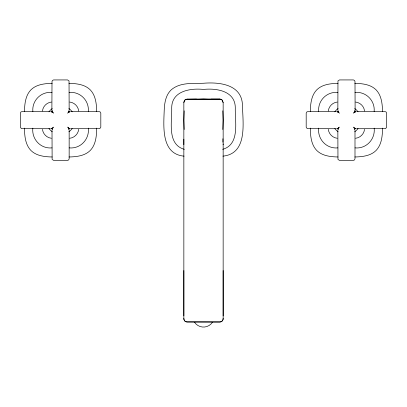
<?xml version="1.0" encoding="UTF-8"?>
<svg xmlns="http://www.w3.org/2000/svg" width="407" height="407" viewBox="0 0 407 407"><rect width="100%" height="100%" fill="white"/><g stroke="black" fill="none" stroke-linecap="round" stroke-linejoin="round"><path stroke-width="0.61" d="M183.847 270.518L183.847 318.518C183.781 320.299 185.185 321.962 187.011 321.962L219.907 321.973C221.754 321.962 223.234 320.355 223.153 318.518L223.153 270.518M223.153 315.924L223.153 102.61L222.227 100.178L221.159 99.359L219.968 99.125L187.062 99.171L219.938 99.171L211.075 99.16M222.888 142.165L222.899 138.751M183.847 144.714L183.847 139.194M24.456 111.594C24.639 104.055 25.387 95.62 30.876 89.881C36.416 84.341 44.745 83.511 52.177 83.343M96.713 128.113C96.571 135.852 95.92 144.536 90.288 150.437C84.748 155.978 76.419 156.812 68.987 156.98M310.292 111.594C310.475 104.055 311.223 95.62 316.712 89.881C322.252 84.341 330.581 83.511 338.014 83.343M382.549 128.113C382.407 135.852 381.756 144.536 376.124 150.437C370.584 155.978 362.255 156.812 354.823 156.98M32.865 111.584C31.777 100.615 41.036 91.356 52.004 92.445M88.334 128.144C89.576 139.275 80.433 149.028 69.159 147.878M318.701 111.584C317.613 100.615 326.872 91.356 337.841 92.445M374.17 128.144C375.412 139.275 366.269 149.028 354.996 147.878M184.203 110.821L183.847 120.162L184.203 129.502M222.797 129.502L223.153 120.162L222.797 110.821M223.158 318.289C223.321 320.172 221.886 321.922 219.973 321.983L187.062 321.922C185.165 322.003 183.664 320.161 183.842 318.289M183.847 102.61L184.763 100.183L185.826 99.359L196.525 99.135M51.882 110.592L52.004 81.537L52.478 80.398L53.612 79.93L67.547 79.93L69.032 80.922L69.154 109.976M42.465 110.999C42.969 106.349 46.769 102.544 51.419 102.045M78.699 129.324C78.195 133.974 74.395 137.775 69.745 138.278M328.301 110.999C328.805 106.349 332.605 102.544 337.255 102.045M364.535 129.324C364.031 133.974 360.231 137.775 355.581 138.278M52.478 128.734L52.127 129.604L52.874 127.742M68.686 111.584L69.032 110.714L68.284 112.576M338.314 128.734L337.968 129.604L338.716 127.742M354.522 111.584L354.873 110.714L354.126 112.576M52.004 128.734L53.612 127.126M67.547 113.192L69.154 111.584M337.846 128.734L339.453 127.126M353.388 113.192L354.996 111.584M68.162 112.454L70.024 111.706L69.154 112.057M52.996 127.864L51.134 128.612L52.004 128.266M354.004 112.454L355.866 111.706L354.996 112.057M338.838 127.864L336.976 128.612L337.846 128.266M222.66 149.338C240.283 144.399 234.844 121.362 235.302 108.084C235.45 91.026 216.748 87.998 203.5 89.433C190.252 87.998 171.55 91.026 171.698 108.084C172.156 121.362 166.717 144.399 184.34 149.338M222.929 156.151C247.858 153.597 242.837 122.904 242.46 105.652C242.251 84.575 219.831 81.883 203.5 83.252C192.72 83.593 179.955 82.173 171.184 89.881C165.639 95.106 164.494 103.134 164.214 110.373C163.609 126.765 161.121 154.111 184.071 156.151M187.032 99.125C185.205 99.176 183.857 100.855 183.847 102.615L183.847 315.827M194.302 99.532L203.5 99.079L212.698 99.532M50.397 111.584L21.958 111.584L20.823 112.057L20.35 113.192L20.35 127.126L21.342 128.612L50.397 128.734M70.762 111.584L99.206 111.584L100.341 112.057L100.814 113.192L100.814 127.126L99.822 128.612L70.762 128.734M336.238 111.584L307.794 111.584L306.659 112.057L306.186 113.192L306.186 127.126L307.178 128.612L336.238 128.734M356.603 111.584L385.042 111.584L386.177 112.057L386.65 113.192L386.65 127.126L385.658 128.612L356.603 128.734M354.823 83.343C362.255 83.511 370.584 84.341 376.124 89.881C381.613 95.62 382.361 104.055 382.544 111.594M68.987 83.343C76.419 83.511 84.748 84.341 90.288 89.881C95.777 95.62 96.525 104.055 96.708 111.594M338.014 156.98C330.581 156.812 322.252 155.978 316.712 150.437C311.08 144.536 310.429 135.852 310.287 128.113M52.177 156.98C44.745 156.812 36.416 155.978 30.876 150.437C25.244 144.536 24.593 135.852 24.451 128.113M354.996 92.445C365.964 91.356 375.223 100.615 374.135 111.584M69.159 92.445C80.128 91.356 89.387 100.615 88.299 111.584M337.841 147.878C326.567 149.028 317.424 139.275 318.666 128.144M52.004 147.878C40.731 149.028 31.588 139.275 32.83 128.144M219.968 99.125L221.184 99.374L222.253 100.214L223.153 102.635M355.581 102.045C360.231 102.544 364.031 106.349 364.535 110.999M337.255 138.278C332.605 137.775 328.805 133.974 328.301 129.324M69.745 102.045C74.395 102.544 78.195 106.349 78.699 110.999M51.419 138.278C46.769 137.775 42.969 133.974 42.465 129.324M337.846 112.057L336.976 111.706L338.838 112.454M354.996 128.266L355.866 128.612L354.004 127.864M52.004 112.057L51.134 111.706L52.996 112.454M69.154 128.266L70.024 128.612L68.162 127.864M337.846 111.584L339.453 113.192M353.388 127.126L354.996 128.734M52.004 111.584L53.612 113.192M67.547 127.126L69.154 128.734M354.126 127.742L354.873 129.604L354.522 128.734M338.716 112.576L337.968 110.714L338.314 111.584M68.284 127.742L69.032 129.604L68.686 128.734M52.874 112.576L52.127 110.714L52.478 111.584M355.118 110.592L354.996 81.537L354.522 80.398L353.388 79.93L339.453 79.93L337.968 80.922L337.846 109.976M223.148 143.981L223.153 144.714M354.996 130.342L354.996 158.786L354.522 159.92L353.388 160.394L339.453 160.394L337.968 159.402L337.846 130.342M69.154 130.342L69.154 158.786L68.686 159.92L67.547 160.394L53.612 160.394L52.127 159.402L52.004 130.342M358.038 128.485A14.291 14.291 0 0 1 354.741 131.776M338.095 131.776A14.291 14.291 0 0 1 334.803 128.485M334.803 111.839A14.291 14.291 0 0 1 338.095 108.542M354.741 108.542A14.291 14.291 0 0 1 358.038 111.839M72.197 128.485A14.291 14.291 0 0 1 68.905 131.776M52.259 131.776A14.291 14.291 0 0 1 48.962 128.485M48.962 111.839A14.291 14.291 0 0 1 52.259 108.542M68.905 108.542A14.291 14.291 0 0 1 72.197 111.839M212.413 322.308A10.719 10.719 0 0 1 194.587 322.308"/></g></svg>
